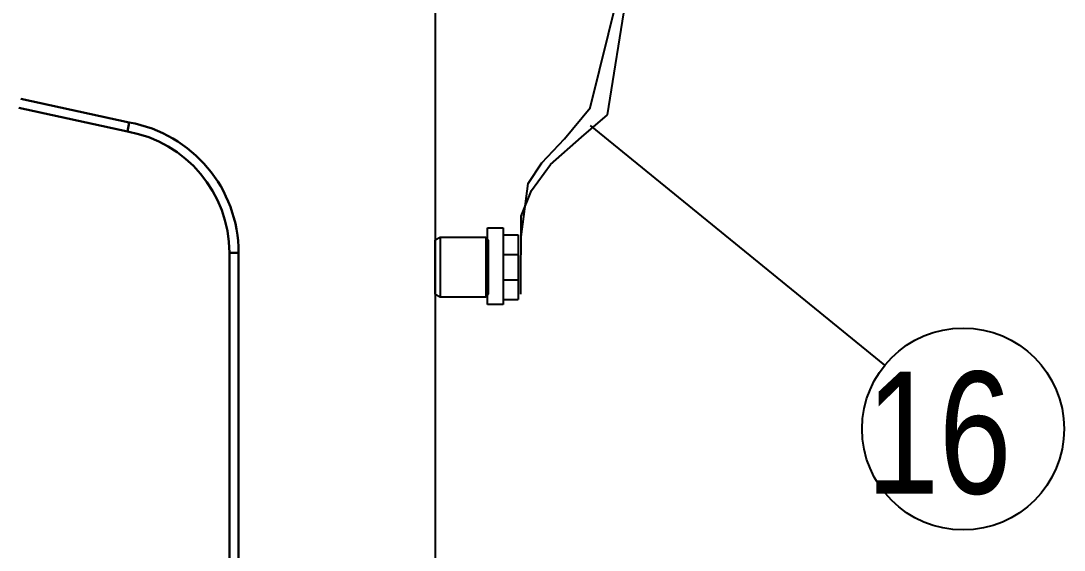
# Model space of a CAD drawing. Header units: millimetres. Extents: x 14764 to 253586, y -11609 to 135872.
# Drawn here: x 249286 to 249699.5, y 132463.6 to 132673.5 of the extents above; entities that cross this region are included whole.
import ezdxf

# ---------------------------------------------------------------- set-up
doc = ezdxf.new("R2010")
doc.units = ezdxf.units.MM
doc.header["$LTSCALE"] = 23.1
doc.layers.get('0').update_dxf_attribs({"linetype": 'CONTINUOUS'})
doc.layers.add('CORE', color=5, linetype='CONTINUOUS')
doc.styles.get("Standard").update_dxf_attribs({"font": 'txt', "width": 0.8})

msp = doc.modelspace()

# ---------------------------------------------------------------- linework, layer by layer
at = {"linetype": 'Continuous', "lineweight": 30}
for p, q in [((249285.9752, 132642.5216), (249328.906, 132633.1719)), ((249285.1698, 132638.9326), (249328.268, 132629.5534)), ((249328.906, 132633.1719), (249328.268, 132629.5534)), ((249368.6075, 132581.4787), (249368.6075, 132310.7261)), ((249372.2818, 132581.4787), (249368.6075, 132581.4787)), ((249372.2818, 132581.4787), (249372.2818, 132310.7261))]:
    msp.add_line(p, q, dxfattribs=at)
at = {"color": 1}
msp.add_line((249628.4179, 132536.9081), (249511.7108, 132632.0286), dxfattribs=at)
at = {"color": 0, "linetype": 'ByBlock', "lineweight": 25, "ltscale": 0.5}
msp.add_lwpolyline([(249450.2506, 132678.2945), (249450.2506, 132140.0759), (249040.2506, 132140.0759), (249040.2506, 132175.0068)], dxfattribs=at)
at = {"color": 1}
msp.add_circle((249659.4553, 132511.6115), 40.0405, dxfattribs=at)
at = {"linetype": 'Continuous', "lineweight": 30}
for radius in [52.4907, 48.8164]:
    msp.add_arc((249319.7911, 132581.4787), radius, 0, 80, dxfattribs=at)
at = {"layer": 'CORE', "color": 0}
for p, q in [((249511.6287, 132638.9299), (249523.0782, 132685.0847)), ((249518.4505, 132636.2046), (249526.2528, 132685.0847)), ((249501.396, 132626.6661), (249511.6287, 132638.9299)), ((249508.2178, 132627.3475), (249518.4505, 132636.2046)), ((249492.5276, 132617.1277), (249501.396, 132626.6661)), ((249495.9385, 132616.4464), (249508.2178, 132627.3475)), ((249487.0702, 132608.9519), (249492.5276, 132617.1277)), ((249488.4345, 132606.2266), (249495.9385, 132616.4464)), ((249484.3414, 132587.831), (249487.0702, 132608.9519)), ((249484.3414, 132596.0069), (249488.4345, 132606.2266)), ((249484.1113, 132565.0994), (249484.3414, 132596.0069)), ((249470.9752, 132591.3886), (249477.0854, 132591.3886)), ((249470.9752, 132561.0409), (249470.9752, 132591.3886)), ((249477.0854, 132591.3886), (249477.0854, 132561.0409)), ((249452.1096, 132587.5431), (249450.2506, 132586.4744)), ((249452.1096, 132587.5431), (249452.1096, 132564.0306)), ((249470.2783, 132587.5431), (249452.1096, 132587.5431)), ((249470.2783, 132587.5431), (249470.2783, 132564.0306)), ((249471.3471, 132586.4744), (249470.2783, 132587.5431)), ((249477.0854, 132588.5473), (249483.0426, 132588.5473)), ((249483.0426, 132588.5473), (249483.0426, 132563.0265)), ((249450.2506, 132565.0994), (249450.2506, 132586.4744)), ((249471.3471, 132565.0994), (249471.3471, 132586.4744)), ((249477.0854, 132580.8744), (249483.0426, 132580.8744)), ((249477.0854, 132570.6994), (249483.0426, 132570.6994)), ((249450.2506, 132565.0994), (249452.1096, 132564.0306)), ((249452.1096, 132564.0306), (249470.2783, 132564.0306)), ((249470.2783, 132564.0306), (249471.3471, 132565.0994)), ((249477.0854, 132563.0265), (249483.0426, 132563.0265)), ((249477.0854, 132561.0409), (249470.9752, 132561.0409))]:
    msp.add_line(p, q, dxfattribs=at)

# ---------------------------------------------------------------- texts
at = {"color": 3, "linetype": 'Continuous', "insert": (249678.6397, 132534.3502), "char_height": 48.384, "width": 38.7072, "attachment_point": 3, "line_spacing_factor": 0.9}
msp.add_mtext('16', dxfattribs=at)

doc.saveas('drawing.dxf')
